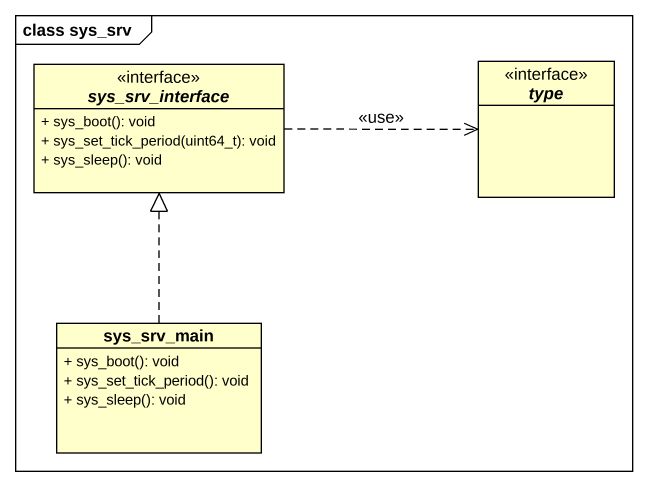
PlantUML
@startuml
mainframe class sys_srv
hide circle
hide empty members
skinparam classAttributeIconSize 0
interface sys_srv_interface {
  + sys_boot(): void
  + sys_set_tick_period(uint64_t): void
  + sys_sleep(): void
}
interface type
class sys_srv_main {
  + sys_boot(): void
  + sys_set_tick_period(): void
  + sys_sleep(): void
}
sys_srv_interface .right.> type : <<use>>
sys_srv_main .up.|> sys_srv_interface
@enduml
